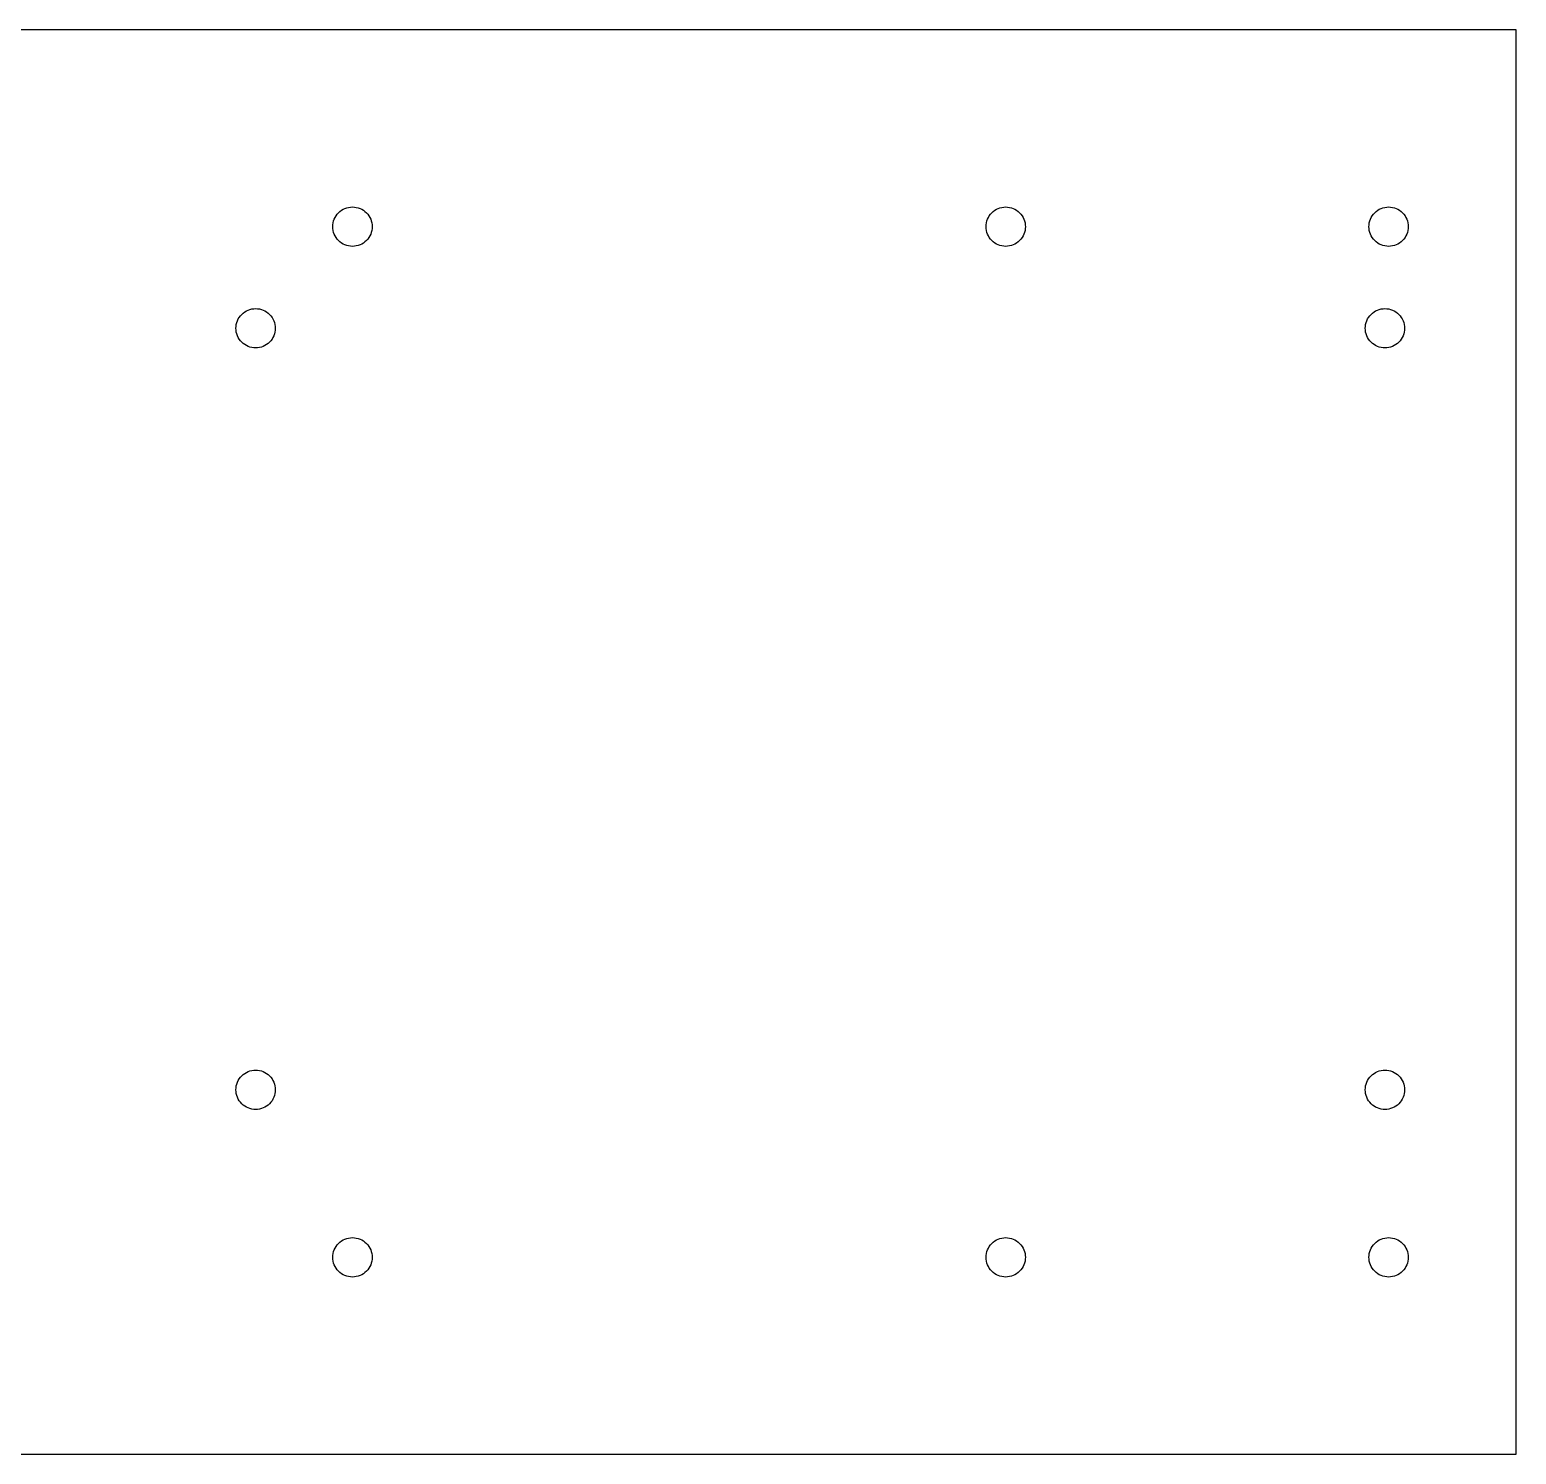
# Model space of a CAD drawing. Header units: metres. Extents: x -75 to 151, y -54 to 54.
# Drawn here: x 38.2 to 151.4, y -54.2 to 54.2 of the extents above; entities that cross this region are included whole.
import ezdxf

# ---------------------------------------------------------------- set-up
doc = ezdxf.new("R2010")
doc.units = ezdxf.units.M

msp = doc.modelspace()

# ---------------------------------------------------------------- linework, layer by layer
for p, q in [((151.406, 54.25), (-75, 54.25)), ((151.406, -54.25), (151.406, 54.25)), ((61.3099, 39.5426), (61.3457, 39.6854)), ((61.3457, 39.6854), (61.3953, 39.824)), ((61.3953, 39.824), (61.4582, 39.9571)), ((61.4582, 39.9571), (61.5339, 40.0833)), ((61.5339, 40.0833), (61.6216, 40.2016)), ((61.6216, 40.2016), (61.7205, 40.3107)), ((61.7205, 40.3107), (61.8295, 40.4095)), ((61.8295, 40.4095), (61.9478, 40.4972)), ((61.9478, 40.4972), (62.074, 40.5729)), ((62.074, 40.5729), (62.2071, 40.6358)), ((62.2071, 40.6358), (62.3457, 40.6854)), ((62.3457, 40.6854), (62.4885, 40.7212)), ((62.4885, 40.7212), (62.6341, 40.7428)), ((62.6341, 40.7428), (62.7811, 40.75)), ((62.7811, 40.75), (62.9281, 40.7428)), ((62.9281, 40.7428), (63.0737, 40.7212)), ((63.0737, 40.7212), (63.2165, 40.6854)), ((63.2165, 40.6854), (63.3551, 40.6358)), ((63.3551, 40.6358), (63.4882, 40.5729)), ((63.4882, 40.5729), (63.6145, 40.4972)), ((63.6145, 40.4972), (63.7327, 40.4095)), ((63.7327, 40.4095), (63.8418, 40.3107)), ((63.8418, 40.3107), (63.9406, 40.2016)), ((63.9406, 40.2016), (64.0283, 40.0833)), ((64.0283, 40.0833), (64.104, 39.9571)), ((64.104, 39.9571), (64.1669, 39.824)), ((64.1669, 39.824), (64.2165, 39.6854)), ((64.2165, 39.6854), (64.2523, 39.5426)), ((111.054, 39.5426), (111.09, 39.6854)), ((111.09, 39.6854), (111.14, 39.824)), ((111.14, 39.824), (111.203, 39.9571)), ((111.203, 39.9571), (111.278, 40.0833)), ((111.278, 40.0833), (111.366, 40.2016)), ((111.366, 40.2016), (111.465, 40.3107)), ((111.465, 40.3107), (111.574, 40.4095)), ((111.574, 40.4095), (111.692, 40.4972)), ((111.692, 40.4972), (111.818, 40.5729)), ((111.818, 40.5729), (111.952, 40.6358)), ((111.952, 40.6358), (112.09, 40.6854)), ((112.09, 40.6854), (112.233, 40.7212)), ((112.233, 40.7212), (112.379, 40.7428)), ((112.379, 40.7428), (112.526, 40.75)), ((112.526, 40.75), (112.673, 40.7428)), ((112.673, 40.7428), (112.818, 40.7212)), ((112.818, 40.7212), (112.961, 40.6854)), ((112.961, 40.6854), (113.1, 40.6358)), ((113.1, 40.6358), (113.233, 40.5729)), ((113.233, 40.5729), (113.359, 40.4972)), ((113.359, 40.4972), (113.477, 40.4095)), ((113.477, 40.4095), (113.586, 40.3107)), ((113.586, 40.3107), (113.685, 40.2016)), ((113.685, 40.2016), (113.773, 40.0833)), ((113.773, 40.0833), (113.848, 39.9571)), ((113.848, 39.9571), (113.911, 39.824)), ((113.911, 39.824), (113.961, 39.6854)), ((113.961, 39.6854), (113.997, 39.5426)), ((140.214, 39.5426), (140.25, 39.6854)), ((140.25, 39.6854), (140.3, 39.824)), ((140.3, 39.824), (140.363, 39.9571)), ((140.363, 39.9571), (140.438, 40.0833)), ((140.438, 40.0833), (140.526, 40.2016)), ((140.526, 40.2016), (140.625, 40.3107)), ((140.625, 40.3107), (140.734, 40.4095)), ((140.734, 40.4095), (140.852, 40.4972)), ((140.852, 40.4972), (140.978, 40.5729)), ((140.978, 40.5729), (141.112, 40.6358)), ((141.112, 40.6358), (141.25, 40.6854)), ((141.25, 40.6854), (141.393, 40.7212)), ((141.393, 40.7212), (141.539, 40.7428)), ((141.539, 40.7428), (141.686, 40.75)), ((141.686, 40.75), (141.833, 40.7428)), ((141.833, 40.7428), (141.978, 40.7212)), ((141.978, 40.7212), (142.121, 40.6854)), ((142.121, 40.6854), (142.26, 40.6358)), ((142.26, 40.6358), (142.393, 40.5729)), ((142.393, 40.5729), (142.519, 40.4972)), ((142.519, 40.4972), (142.637, 40.4095)), ((142.637, 40.4095), (142.746, 40.3107)), ((142.746, 40.3107), (142.845, 40.2016)), ((142.845, 40.2016), (142.933, 40.0833)), ((142.933, 40.0833), (143.008, 39.9571)), ((143.008, 39.9571), (143.071, 39.824)), ((143.071, 39.824), (143.121, 39.6854)), ((143.121, 39.6854), (143.157, 39.5426)), ((61.2811, 39.25), (61.2883, 39.397)), ((61.2883, 39.103), (61.2811, 39.25)), ((61.2883, 39.397), (61.3099, 39.5426)), ((61.3099, 38.9574), (61.2883, 39.103)), ((61.3457, 38.8146), (61.3099, 38.9574)), ((61.3953, 38.676), (61.3457, 38.8146)), ((61.4582, 38.5429), (61.3953, 38.676)), ((61.5339, 38.4166), (61.4582, 38.5429)), ((64.104, 38.5429), (64.0283, 38.4166)), ((64.1669, 38.676), (64.104, 38.5429)), ((64.2165, 38.8146), (64.1669, 38.676)), ((64.2523, 38.9574), (64.2165, 38.8146)), ((64.2523, 39.5426), (64.2739, 39.397)), ((64.2739, 39.103), (64.2523, 38.9574)), ((64.2739, 39.397), (64.2811, 39.25)), ((64.2811, 39.25), (64.2739, 39.103)), ((111.026, 39.25), (111.033, 39.397)), ((111.033, 39.103), (111.026, 39.25)), ((111.033, 39.397), (111.054, 39.5426)), ((111.054, 38.9574), (111.033, 39.103)), ((111.09, 38.8146), (111.054, 38.9574)), ((111.14, 38.676), (111.09, 38.8146)), ((111.203, 38.5429), (111.14, 38.676)), ((111.278, 38.4166), (111.203, 38.5429)), ((113.848, 38.5429), (113.773, 38.4166)), ((113.911, 38.676), (113.848, 38.5429)), ((113.961, 38.8146), (113.911, 38.676)), ((113.997, 38.9574), (113.961, 38.8146)), ((113.997, 39.5426), (114.018, 39.397)), ((114.018, 39.103), (113.997, 38.9574)), ((114.018, 39.397), (114.026, 39.25)), ((114.026, 39.25), (114.018, 39.103)), ((140.186, 39.25), (140.193, 39.397)), ((140.193, 39.103), (140.186, 39.25)), ((140.193, 39.397), (140.214, 39.5426)), ((140.214, 38.9574), (140.193, 39.103)), ((140.25, 38.8146), (140.214, 38.9574)), ((140.3, 38.676), (140.25, 38.8146)), ((140.363, 38.5429), (140.3, 38.676)), ((140.438, 38.4166), (140.363, 38.5429)), ((143.008, 38.5429), (142.933, 38.4166)), ((143.071, 38.676), (143.008, 38.5429)), ((143.121, 38.8146), (143.071, 38.676)), ((143.157, 38.9574), (143.121, 38.8146)), ((143.157, 39.5426), (143.178, 39.397)), ((143.178, 39.103), (143.157, 38.9574)), ((143.178, 39.397), (143.186, 39.25)), ((143.186, 39.25), (143.178, 39.103)), ((61.6216, 38.2984), (61.5339, 38.4166)), ((61.7205, 38.1893), (61.6216, 38.2984)), ((61.8295, 38.0905), (61.7205, 38.1893)), ((61.9478, 38.0028), (61.8295, 38.0905)), ((62.074, 37.9271), (61.9478, 38.0028)), ((62.2071, 37.8642), (62.074, 37.9271)), ((62.3457, 37.8146), (62.2071, 37.8642)), ((62.4885, 37.7788), (62.3457, 37.8146)), ((62.6341, 37.7572), (62.4885, 37.7788)), ((62.7811, 37.75), (62.6341, 37.7572)), ((62.9281, 37.7572), (62.7811, 37.75)), ((63.0737, 37.7788), (62.9281, 37.7572)), ((63.2165, 37.8146), (63.0737, 37.7788)), ((63.3551, 37.8642), (63.2165, 37.8146)), ((63.4882, 37.9271), (63.3551, 37.8642)), ((63.6145, 38.0028), (63.4882, 37.9271)), ((63.7327, 38.0905), (63.6145, 38.0028)), ((63.8418, 38.1893), (63.7327, 38.0905)), ((63.9406, 38.2984), (63.8418, 38.1893)), ((64.0283, 38.4166), (63.9406, 38.2984)), ((111.366, 38.2984), (111.278, 38.4166)), ((111.465, 38.1893), (111.366, 38.2984)), ((111.574, 38.0905), (111.465, 38.1893)), ((111.692, 38.0028), (111.574, 38.0905)), ((111.818, 37.9271), (111.692, 38.0028)), ((111.952, 37.8642), (111.818, 37.9271)), ((112.09, 37.8146), (111.952, 37.8642)), ((112.233, 37.7788), (112.09, 37.8146)), ((112.379, 37.7572), (112.233, 37.7788)), ((112.526, 37.75), (112.379, 37.7572)), ((112.673, 37.7572), (112.526, 37.75)), ((112.818, 37.7788), (112.673, 37.7572)), ((112.961, 37.8146), (112.818, 37.7788)), ((113.1, 37.8642), (112.961, 37.8146)), ((113.233, 37.9271), (113.1, 37.8642)), ((113.359, 38.0028), (113.233, 37.9271)), ((113.477, 38.0905), (113.359, 38.0028)), ((113.586, 38.1893), (113.477, 38.0905)), ((113.685, 38.2984), (113.586, 38.1893)), ((113.773, 38.4166), (113.685, 38.2984)), ((140.526, 38.2984), (140.438, 38.4166)), ((140.625, 38.1893), (140.526, 38.2984)), ((140.734, 38.0905), (140.625, 38.1893)), ((140.852, 38.0028), (140.734, 38.0905)), ((140.978, 37.9271), (140.852, 38.0028)), ((141.112, 37.8642), (140.978, 37.9271)), ((141.25, 37.8146), (141.112, 37.8642)), ((141.393, 37.7788), (141.25, 37.8146)), ((141.539, 37.7572), (141.393, 37.7788)), ((141.686, 37.75), (141.539, 37.7572)), ((141.833, 37.7572), (141.686, 37.75)), ((141.978, 37.7788), (141.833, 37.7572)), ((142.121, 37.8146), (141.978, 37.7788)), ((142.26, 37.8642), (142.121, 37.8146)), ((142.393, 37.9271), (142.26, 37.8642)), ((142.519, 38.0028), (142.393, 37.9271)), ((142.637, 38.0905), (142.519, 38.0028)), ((142.746, 38.1893), (142.637, 38.0905)), ((142.845, 38.2984), (142.746, 38.1893)), ((142.933, 38.4166), (142.845, 38.2984)), ((54.5722, 32.7582), (54.6985, 32.8339)), ((54.6985, 32.8339), (54.8315, 32.8968)), ((54.8315, 32.8968), (54.9701, 32.9464)), ((54.9701, 32.9464), (55.1129, 32.9822)), ((55.1129, 32.9822), (55.2585, 33.0038)), ((55.2585, 33.0038), (55.4055, 33.011)), ((55.4055, 33.011), (55.5526, 33.0038)), ((55.5526, 33.0038), (55.6982, 32.9822)), ((55.6982, 32.9822), (55.841, 32.9464)), ((55.841, 32.9464), (55.9796, 32.8968)), ((55.9796, 32.8968), (56.1127, 32.8339)), ((56.1127, 32.8339), (56.2389, 32.7582)), ((140.572, 32.7582), (140.698, 32.8339)), ((140.698, 32.8339), (140.832, 32.8968)), ((140.832, 32.8968), (140.97, 32.9464)), ((140.97, 32.9464), (141.113, 32.9822)), ((141.113, 32.9822), (141.259, 33.0038)), ((141.259, 33.0038), (141.406, 33.011)), ((141.406, 33.011), (141.553, 33.0038)), ((141.553, 33.0038), (141.698, 32.9822)), ((141.698, 32.9822), (141.841, 32.9464)), ((141.841, 32.9464), (141.98, 32.8968)), ((141.98, 32.8968), (142.113, 32.8339)), ((142.113, 32.8339), (142.239, 32.7582)), ((53.9128, 31.658), (53.9344, 31.8036)), ((53.9344, 31.8036), (53.9701, 31.9464)), ((53.9701, 31.9464), (54.0197, 32.085)), ((54.0197, 32.085), (54.0827, 32.2181)), ((54.0827, 32.2181), (54.1584, 32.3443)), ((54.1584, 32.3443), (54.246, 32.4626)), ((54.246, 32.4626), (54.3449, 32.5716)), ((54.3449, 32.5716), (54.454, 32.6705)), ((54.454, 32.6705), (54.5722, 32.7582)), ((56.2389, 32.7582), (56.3571, 32.6705)), ((56.3571, 32.6705), (56.4662, 32.5716)), ((56.4662, 32.5716), (56.5651, 32.4626)), ((56.5651, 32.4626), (56.6528, 32.3443)), ((56.6528, 32.3443), (56.7284, 32.2181)), ((56.7284, 32.2181), (56.7914, 32.085)), ((56.7914, 32.085), (56.841, 31.9464)), ((56.841, 31.9464), (56.8767, 31.8036)), ((56.8767, 31.8036), (56.8983, 31.658)), ((139.913, 31.658), (139.934, 31.8036)), ((139.934, 31.8036), (139.97, 31.9464)), ((139.97, 31.9464), (140.02, 32.085)), ((140.02, 32.085), (140.083, 32.2181)), ((140.083, 32.2181), (140.158, 32.3443)), ((140.158, 32.3443), (140.246, 32.4626)), ((140.246, 32.4626), (140.345, 32.5716)), ((140.345, 32.5716), (140.454, 32.6705)), ((140.454, 32.6705), (140.572, 32.7582)), ((142.239, 32.7582), (142.357, 32.6705)), ((142.357, 32.6705), (142.466, 32.5716)), ((142.466, 32.5716), (142.565, 32.4626)), ((142.565, 32.4626), (142.653, 32.3443)), ((142.653, 32.3443), (142.728, 32.2181)), ((142.728, 32.2181), (142.791, 32.085)), ((142.791, 32.085), (142.841, 31.9464)), ((142.841, 31.9464), (142.877, 31.8036)), ((142.877, 31.8036), (142.898, 31.658)), ((53.9055, 31.511), (53.9128, 31.658)), ((53.9128, 31.364), (53.9055, 31.511)), ((53.9344, 31.2183), (53.9128, 31.364)), ((53.9701, 31.0755), (53.9344, 31.2183)), ((54.0197, 30.937), (53.9701, 31.0755)), ((54.0827, 30.8039), (54.0197, 30.937)), ((54.1584, 30.6776), (54.0827, 30.8039)), ((54.246, 30.5594), (54.1584, 30.6776)), ((56.6528, 30.6776), (56.5651, 30.5594)), ((56.7284, 30.8039), (56.6528, 30.6776)), ((56.7914, 30.937), (56.7284, 30.8039)), ((56.841, 31.0755), (56.7914, 30.937)), ((56.8767, 31.2183), (56.841, 31.0755)), ((56.8983, 31.364), (56.8767, 31.2183)), ((56.8983, 31.658), (56.9055, 31.511)), ((56.9055, 31.511), (56.8983, 31.364)), ((139.906, 31.511), (139.913, 31.658)), ((139.913, 31.364), (139.906, 31.511)), ((139.934, 31.2183), (139.913, 31.364)), ((139.97, 31.0755), (139.934, 31.2183)), ((140.02, 30.937), (139.97, 31.0755)), ((140.083, 30.8039), (140.02, 30.937)), ((140.158, 30.6776), (140.083, 30.8039)), ((140.246, 30.5594), (140.158, 30.6776)), ((142.653, 30.6776), (142.565, 30.5594)), ((142.728, 30.8039), (142.653, 30.6776)), ((142.791, 30.937), (142.728, 30.8039)), ((142.841, 31.0755), (142.791, 30.937)), ((142.877, 31.2183), (142.841, 31.0755)), ((142.898, 31.364), (142.877, 31.2183)), ((142.898, 31.658), (142.906, 31.511)), ((142.906, 31.511), (142.898, 31.364)), ((54.3449, 30.4503), (54.246, 30.5594)), ((54.454, 30.3515), (54.3449, 30.4503)), ((54.5722, 30.2638), (54.454, 30.3515)), ((54.6985, 30.1881), (54.5722, 30.2638)), ((54.8315, 30.1252), (54.6985, 30.1881)), ((54.9701, 30.0756), (54.8315, 30.1252)), ((55.1129, 30.0398), (54.9701, 30.0756)), ((55.2585, 30.0182), (55.1129, 30.0398)), ((55.4055, 30.011), (55.2585, 30.0182)), ((55.5526, 30.0182), (55.4055, 30.011)), ((55.6982, 30.0398), (55.5526, 30.0182)), ((55.841, 30.0756), (55.6982, 30.0398)), ((55.9796, 30.1252), (55.841, 30.0756)), ((56.1127, 30.1881), (55.9796, 30.1252)), ((56.2389, 30.2638), (56.1127, 30.1881)), ((56.3571, 30.3515), (56.2389, 30.2638)), ((56.4662, 30.4503), (56.3571, 30.3515)), ((56.5651, 30.5594), (56.4662, 30.4503)), ((140.345, 30.4503), (140.246, 30.5594)), ((140.454, 30.3515), (140.345, 30.4503)), ((140.572, 30.2638), (140.454, 30.3515)), ((140.698, 30.1881), (140.572, 30.2638)), ((140.832, 30.1252), (140.698, 30.1881)), ((140.97, 30.0756), (140.832, 30.1252)), ((141.113, 30.0398), (140.97, 30.0756)), ((141.259, 30.0182), (141.113, 30.0398)), ((141.406, 30.011), (141.259, 30.0182)), ((141.553, 30.0182), (141.406, 30.011)), ((141.698, 30.0398), (141.553, 30.0182)), ((141.841, 30.0756), (141.698, 30.0398)), ((141.98, 30.1252), (141.841, 30.0756)), ((142.113, 30.1881), (141.98, 30.1252)), ((142.239, 30.2638), (142.113, 30.1881)), ((142.357, 30.3515), (142.239, 30.2638)), ((142.466, 30.4503), (142.357, 30.3515)), ((142.565, 30.5594), (142.466, 30.4503)), ((53.9701, -26.0536), (54.0197, -25.915)), ((54.0197, -25.915), (54.0827, -25.7819)), ((54.0827, -25.7819), (54.1584, -25.6557)), ((54.1584, -25.6557), (54.246, -25.5374)), ((54.246, -25.5374), (54.3449, -25.4283)), ((54.3449, -25.4283), (54.454, -25.3295)), ((54.454, -25.3295), (54.5722, -25.2418)), ((54.5722, -25.2418), (54.6985, -25.1661)), ((54.6985, -25.1661), (54.8315, -25.1032)), ((54.8315, -25.1032), (54.9701, -25.0536)), ((54.9701, -25.0536), (55.1129, -25.0178)), ((55.1129, -25.0178), (55.2585, -24.9962)), ((55.2585, -24.9962), (55.4055, -24.989)), ((55.4055, -24.989), (55.5526, -24.9962)), ((55.5526, -24.9962), (55.6982, -25.0178)), ((55.6982, -25.0178), (55.841, -25.0536)), ((55.841, -25.0536), (55.9796, -25.1032)), ((55.9796, -25.1032), (56.1127, -25.1661)), ((56.1127, -25.1661), (56.2389, -25.2418)), ((56.2389, -25.2418), (56.3571, -25.3295)), ((56.3571, -25.3295), (56.4662, -25.4283)), ((56.4662, -25.4283), (56.5651, -25.5374)), ((56.5651, -25.5374), (56.6528, -25.6557)), ((56.6528, -25.6557), (56.7284, -25.7819)), ((56.7284, -25.7819), (56.7914, -25.915)), ((56.7914, -25.915), (56.841, -26.0536)), ((139.97, -26.0536), (140.02, -25.915)), ((140.02, -25.915), (140.083, -25.7819)), ((140.083, -25.7819), (140.158, -25.6557)), ((140.158, -25.6557), (140.246, -25.5374)), ((140.246, -25.5374), (140.345, -25.4283)), ((140.345, -25.4283), (140.454, -25.3295)), ((140.454, -25.3295), (140.572, -25.2418)), ((140.572, -25.2418), (140.698, -25.1661)), ((140.698, -25.1661), (140.832, -25.1032)), ((140.832, -25.1032), (140.97, -25.0536)), ((140.97, -25.0536), (141.113, -25.0178)), ((141.113, -25.0178), (141.259, -24.9962)), ((141.259, -24.9962), (141.406, -24.989)), ((141.406, -24.989), (141.553, -24.9962)), ((141.553, -24.9962), (141.698, -25.0178)), ((141.698, -25.0178), (141.841, -25.0536)), ((141.841, -25.0536), (141.98, -25.1032)), ((141.98, -25.1032), (142.113, -25.1661)), ((142.113, -25.1661), (142.239, -25.2418)), ((142.239, -25.2418), (142.357, -25.3295)), ((142.357, -25.3295), (142.466, -25.4283)), ((142.466, -25.4283), (142.565, -25.5374)), ((142.565, -25.5374), (142.653, -25.6557)), ((142.653, -25.6557), (142.728, -25.7819)), ((142.728, -25.7819), (142.791, -25.915)), ((142.791, -25.915), (142.841, -26.0536)), ((53.9055, -26.489), (53.9128, -26.342)), ((53.9128, -26.636), (53.9055, -26.489)), ((53.9128, -26.342), (53.9344, -26.1964)), ((53.9344, -26.7816), (53.9128, -26.636)), ((53.9344, -26.1964), (53.9701, -26.0536)), ((53.9701, -26.9244), (53.9344, -26.7816)), ((54.0197, -27.063), (53.9701, -26.9244)), ((54.0827, -27.1961), (54.0197, -27.063)), ((56.7914, -27.063), (56.7284, -27.1961)), ((56.841, -26.9244), (56.7914, -27.063)), ((56.841, -26.0536), (56.8767, -26.1964)), ((56.8767, -26.7816), (56.841, -26.9244)), ((56.8767, -26.1964), (56.8983, -26.342)), ((56.8983, -26.636), (56.8767, -26.7816)), ((56.8983, -26.342), (56.9055, -26.489)), ((56.9055, -26.489), (56.8983, -26.636)), ((139.906, -26.489), (139.913, -26.342)), ((139.913, -26.636), (139.906, -26.489)), ((139.913, -26.342), (139.934, -26.1964)), ((139.934, -26.7816), (139.913, -26.636)), ((139.934, -26.1964), (139.97, -26.0536)), ((139.97, -26.9244), (139.934, -26.7816)), ((140.02, -27.063), (139.97, -26.9244)), ((140.083, -27.1961), (140.02, -27.063)), ((142.791, -27.063), (142.728, -27.1961)), ((142.841, -26.9244), (142.791, -27.063)), ((142.841, -26.0536), (142.877, -26.1964)), ((142.877, -26.7816), (142.841, -26.9244)), ((142.877, -26.1964), (142.898, -26.342)), ((142.898, -26.636), (142.877, -26.7816)), ((142.898, -26.342), (142.906, -26.489)), ((142.906, -26.489), (142.898, -26.636)), ((54.1584, -27.3224), (54.0827, -27.1961)), ((54.246, -27.4406), (54.1584, -27.3224)), ((54.3449, -27.5497), (54.246, -27.4406)), ((54.454, -27.6485), (54.3449, -27.5497)), ((54.5722, -27.7362), (54.454, -27.6485)), ((54.6985, -27.8119), (54.5722, -27.7362)), ((54.8315, -27.8748), (54.6985, -27.8119)), ((54.9701, -27.9244), (54.8315, -27.8748)), ((55.1129, -27.9602), (54.9701, -27.9244)), ((55.2585, -27.9818), (55.1129, -27.9602)), ((55.4055, -27.989), (55.2585, -27.9818)), ((55.5526, -27.9818), (55.4055, -27.989)), ((55.6982, -27.9602), (55.5526, -27.9818)), ((55.841, -27.9244), (55.6982, -27.9602)), ((55.9796, -27.8748), (55.841, -27.9244)), ((56.1127, -27.8119), (55.9796, -27.8748)), ((56.2389, -27.7362), (56.1127, -27.8119)), ((56.3571, -27.6485), (56.2389, -27.7362)), ((56.4662, -27.5497), (56.3571, -27.6485)), ((56.5651, -27.4406), (56.4662, -27.5497)), ((56.6528, -27.3224), (56.5651, -27.4406)), ((56.7284, -27.1961), (56.6528, -27.3224)), ((140.158, -27.3224), (140.083, -27.1961)), ((140.246, -27.4406), (140.158, -27.3224)), ((140.345, -27.5497), (140.246, -27.4406)), ((140.454, -27.6485), (140.345, -27.5497)), ((140.572, -27.7362), (140.454, -27.6485)), ((140.698, -27.8119), (140.572, -27.7362)), ((140.832, -27.8748), (140.698, -27.8119)), ((140.97, -27.9244), (140.832, -27.8748)), ((141.113, -27.9602), (140.97, -27.9244)), ((141.259, -27.9818), (141.113, -27.9602)), ((141.406, -27.989), (141.259, -27.9818)), ((141.553, -27.9818), (141.406, -27.989)), ((141.698, -27.9602), (141.553, -27.9818)), ((141.841, -27.9244), (141.698, -27.9602)), ((141.98, -27.8748), (141.841, -27.9244)), ((142.113, -27.8119), (141.98, -27.8748)), ((142.239, -27.7362), (142.113, -27.8119)), ((142.357, -27.6485), (142.239, -27.7362)), ((142.466, -27.5497), (142.357, -27.6485)), ((142.565, -27.4406), (142.466, -27.5497)), ((142.653, -27.3224), (142.565, -27.4406)), ((142.728, -27.1961), (142.653, -27.3224)), ((61.4582, -38.5429), (61.5339, -38.4166)), ((61.5339, -38.4166), (61.6216, -38.2984)), ((61.6216, -38.2984), (61.7205, -38.1893)), ((61.7205, -38.1893), (61.8295, -38.0905)), ((61.8295, -38.0905), (61.9478, -38.0028)), ((61.9478, -38.0028), (62.074, -37.9271)), ((62.074, -37.9271), (62.2071, -37.8642)), ((62.2071, -37.8642), (62.3457, -37.8146)), ((62.3457, -37.8146), (62.4885, -37.7788)), ((62.4885, -37.7788), (62.6341, -37.7572)), ((62.6341, -37.7572), (62.7811, -37.75)), ((62.7811, -37.75), (62.9281, -37.7572)), ((62.9281, -37.7572), (63.0737, -37.7788)), ((63.0737, -37.7788), (63.2165, -37.8146)), ((63.2165, -37.8146), (63.3551, -37.8642)), ((63.3551, -37.8642), (63.4882, -37.9271)), ((63.4882, -37.9271), (63.6145, -38.0028)), ((63.6145, -38.0028), (63.7327, -38.0905)), ((63.7327, -38.0905), (63.8418, -38.1893)), ((63.8418, -38.1893), (63.9406, -38.2984)), ((63.9406, -38.2984), (64.0283, -38.4166)), ((64.0283, -38.4166), (64.104, -38.5429)), ((111.203, -38.5429), (111.278, -38.4166)), ((111.278, -38.4166), (111.366, -38.2984)), ((111.366, -38.2984), (111.465, -38.1893)), ((111.465, -38.1893), (111.574, -38.0905)), ((111.574, -38.0905), (111.692, -38.0028)), ((111.692, -38.0028), (111.818, -37.9271)), ((111.818, -37.9271), (111.952, -37.8642)), ((111.952, -37.8642), (112.09, -37.8146)), ((112.09, -37.8146), (112.233, -37.7788)), ((112.233, -37.7788), (112.379, -37.7572)), ((112.379, -37.7572), (112.526, -37.75)), ((112.526, -37.75), (112.673, -37.7572)), ((112.673, -37.7572), (112.818, -37.7788)), ((112.818, -37.7788), (112.961, -37.8146)), ((112.961, -37.8146), (113.1, -37.8642)), ((113.1, -37.8642), (113.233, -37.9271)), ((113.233, -37.9271), (113.359, -38.0028)), ((113.359, -38.0028), (113.477, -38.0905)), ((113.477, -38.0905), (113.586, -38.1893)), ((113.586, -38.1893), (113.685, -38.2984)), ((113.685, -38.2984), (113.773, -38.4166)), ((113.773, -38.4166), (113.848, -38.5429)), ((140.363, -38.5429), (140.438, -38.4166)), ((140.438, -38.4166), (140.526, -38.2984)), ((140.526, -38.2984), (140.625, -38.1893)), ((140.625, -38.1893), (140.734, -38.0905)), ((140.734, -38.0905), (140.852, -38.0028)), ((140.852, -38.0028), (140.978, -37.9271)), ((140.978, -37.9271), (141.112, -37.8642)), ((141.112, -37.8642), (141.25, -37.8146)), ((141.25, -37.8146), (141.393, -37.7788)), ((141.393, -37.7788), (141.539, -37.7572)), ((141.539, -37.7572), (141.686, -37.75)), ((141.686, -37.75), (141.833, -37.7572)), ((141.833, -37.7572), (141.978, -37.7788)), ((141.978, -37.7788), (142.121, -37.8146)), ((142.121, -37.8146), (142.26, -37.8642)), ((142.26, -37.8642), (142.393, -37.9271)), ((142.393, -37.9271), (142.519, -38.0028)), ((142.519, -38.0028), (142.637, -38.0905)), ((142.637, -38.0905), (142.746, -38.1893)), ((142.746, -38.1893), (142.845, -38.2984)), ((142.845, -38.2984), (142.933, -38.4166)), ((142.933, -38.4166), (143.008, -38.5429)), ((61.2811, -39.25), (61.2883, -39.103)), ((61.2883, -39.397), (61.2811, -39.25)), ((61.2883, -39.103), (61.3099, -38.9574)), ((61.3099, -39.5426), (61.2883, -39.397)), ((61.3099, -38.9574), (61.3457, -38.8146)), ((61.3457, -39.6854), (61.3099, -39.5426)), ((61.3457, -38.8146), (61.3953, -38.676)), ((61.3953, -38.676), (61.4582, -38.5429)), ((64.104, -38.5429), (64.1669, -38.676)), ((64.1669, -38.676), (64.2165, -38.8146)), ((64.2165, -38.8146), (64.2523, -38.9574)), ((64.2523, -39.5426), (64.2165, -39.6854)), ((64.2523, -38.9574), (64.2739, -39.103)), ((64.2739, -39.397), (64.2523, -39.5426)), ((64.2739, -39.103), (64.2811, -39.25)), ((64.2811, -39.25), (64.2739, -39.397)), ((111.026, -39.25), (111.033, -39.103)), ((111.033, -39.397), (111.026, -39.25)), ((111.033, -39.103), (111.054, -38.9574)), ((111.054, -39.5426), (111.033, -39.397)), ((111.054, -38.9574), (111.09, -38.8146)), ((111.09, -39.6854), (111.054, -39.5426)), ((111.09, -38.8146), (111.14, -38.676)), ((111.14, -38.676), (111.203, -38.5429)), ((113.848, -38.5429), (113.911, -38.676)), ((113.911, -38.676), (113.961, -38.8146)), ((113.961, -38.8146), (113.997, -38.9574)), ((113.997, -39.5426), (113.961, -39.6854)), ((113.997, -38.9574), (114.018, -39.103)), ((114.018, -39.397), (113.997, -39.5426)), ((114.018, -39.103), (114.026, -39.25)), ((114.026, -39.25), (114.018, -39.397)), ((140.186, -39.25), (140.193, -39.103)), ((140.193, -39.397), (140.186, -39.25)), ((140.193, -39.103), (140.214, -38.9574)), ((140.214, -39.5426), (140.193, -39.397)), ((140.214, -38.9574), (140.25, -38.8146)), ((140.25, -39.6854), (140.214, -39.5426)), ((140.25, -38.8146), (140.3, -38.676)), ((140.3, -38.676), (140.363, -38.5429)), ((143.008, -38.5429), (143.071, -38.676)), ((143.071, -38.676), (143.121, -38.8146)), ((143.121, -38.8146), (143.157, -38.9574)), ((143.157, -39.5426), (143.121, -39.6854)), ((143.157, -38.9574), (143.178, -39.103)), ((143.178, -39.397), (143.157, -39.5426)), ((143.178, -39.103), (143.186, -39.25)), ((143.186, -39.25), (143.178, -39.397)), ((61.3953, -39.824), (61.3457, -39.6854)), ((61.4582, -39.9571), (61.3953, -39.824)), ((61.5339, -40.0833), (61.4582, -39.9571)), ((61.6216, -40.2016), (61.5339, -40.0833)), ((61.7205, -40.3107), (61.6216, -40.2016)), ((61.8295, -40.4095), (61.7205, -40.3107)), ((61.9478, -40.4972), (61.8295, -40.4095)), ((62.074, -40.5729), (61.9478, -40.4972)), ((62.2071, -40.6358), (62.074, -40.5729)), ((62.3457, -40.6854), (62.2071, -40.6358)), ((62.4885, -40.7212), (62.3457, -40.6854)), ((62.6341, -40.7428), (62.4885, -40.7212)), ((62.7811, -40.75), (62.6341, -40.7428)), ((62.9281, -40.7428), (62.7811, -40.75)), ((63.0737, -40.7212), (62.9281, -40.7428)), ((63.2165, -40.6854), (63.0737, -40.7212)), ((63.3551, -40.6358), (63.2165, -40.6854)), ((63.4882, -40.5729), (63.3551, -40.6358)), ((63.6145, -40.4972), (63.4882, -40.5729)), ((63.7327, -40.4095), (63.6145, -40.4972)), ((63.8418, -40.3107), (63.7327, -40.4095)), ((63.9406, -40.2016), (63.8418, -40.3107)), ((64.0283, -40.0833), (63.9406, -40.2016)), ((64.104, -39.9571), (64.0283, -40.0833)), ((64.1669, -39.824), (64.104, -39.9571)), ((64.2165, -39.6854), (64.1669, -39.824)), ((111.14, -39.824), (111.09, -39.6854)), ((111.203, -39.9571), (111.14, -39.824)), ((111.278, -40.0833), (111.203, -39.9571)), ((111.366, -40.2016), (111.278, -40.0833)), ((111.465, -40.3107), (111.366, -40.2016)), ((111.574, -40.4095), (111.465, -40.3107)), ((111.692, -40.4972), (111.574, -40.4095)), ((111.818, -40.5729), (111.692, -40.4972)), ((111.952, -40.6358), (111.818, -40.5729)), ((112.09, -40.6854), (111.952, -40.6358)), ((112.233, -40.7212), (112.09, -40.6854)), ((112.379, -40.7428), (112.233, -40.7212)), ((112.526, -40.75), (112.379, -40.7428)), ((112.673, -40.7428), (112.526, -40.75)), ((112.818, -40.7212), (112.673, -40.7428)), ((112.961, -40.6854), (112.818, -40.7212)), ((113.1, -40.6358), (112.961, -40.6854)), ((113.233, -40.5729), (113.1, -40.6358)), ((113.359, -40.4972), (113.233, -40.5729)), ((113.477, -40.4095), (113.359, -40.4972)), ((113.586, -40.3107), (113.477, -40.4095)), ((113.685, -40.2016), (113.586, -40.3107)), ((113.773, -40.0833), (113.685, -40.2016)), ((113.848, -39.9571), (113.773, -40.0833)), ((113.911, -39.824), (113.848, -39.9571)), ((113.961, -39.6854), (113.911, -39.824)), ((140.3, -39.824), (140.25, -39.6854)), ((140.363, -39.9571), (140.3, -39.824)), ((140.438, -40.0833), (140.363, -39.9571)), ((140.526, -40.2016), (140.438, -40.0833)), ((140.625, -40.3107), (140.526, -40.2016)), ((140.734, -40.4095), (140.625, -40.3107)), ((140.852, -40.4972), (140.734, -40.4095)), ((140.978, -40.5729), (140.852, -40.4972)), ((141.112, -40.6358), (140.978, -40.5729)), ((141.25, -40.6854), (141.112, -40.6358)), ((141.393, -40.7212), (141.25, -40.6854)), ((141.539, -40.7428), (141.393, -40.7212)), ((141.686, -40.75), (141.539, -40.7428)), ((141.833, -40.7428), (141.686, -40.75)), ((141.978, -40.7212), (141.833, -40.7428)), ((142.121, -40.6854), (141.978, -40.7212)), ((142.26, -40.6358), (142.121, -40.6854)), ((142.393, -40.5729), (142.26, -40.6358)), ((142.519, -40.4972), (142.393, -40.5729)), ((142.637, -40.4095), (142.519, -40.4972)), ((142.746, -40.3107), (142.637, -40.4095)), ((142.845, -40.2016), (142.746, -40.3107)), ((142.933, -40.0833), (142.845, -40.2016)), ((143.008, -39.9571), (142.933, -40.0833)), ((143.071, -39.824), (143.008, -39.9571)), ((143.121, -39.6854), (143.071, -39.824)), ((-75, -54.25), (151.406, -54.25))]:
    msp.add_line(p, q)

doc.saveas('drawing.dxf')
